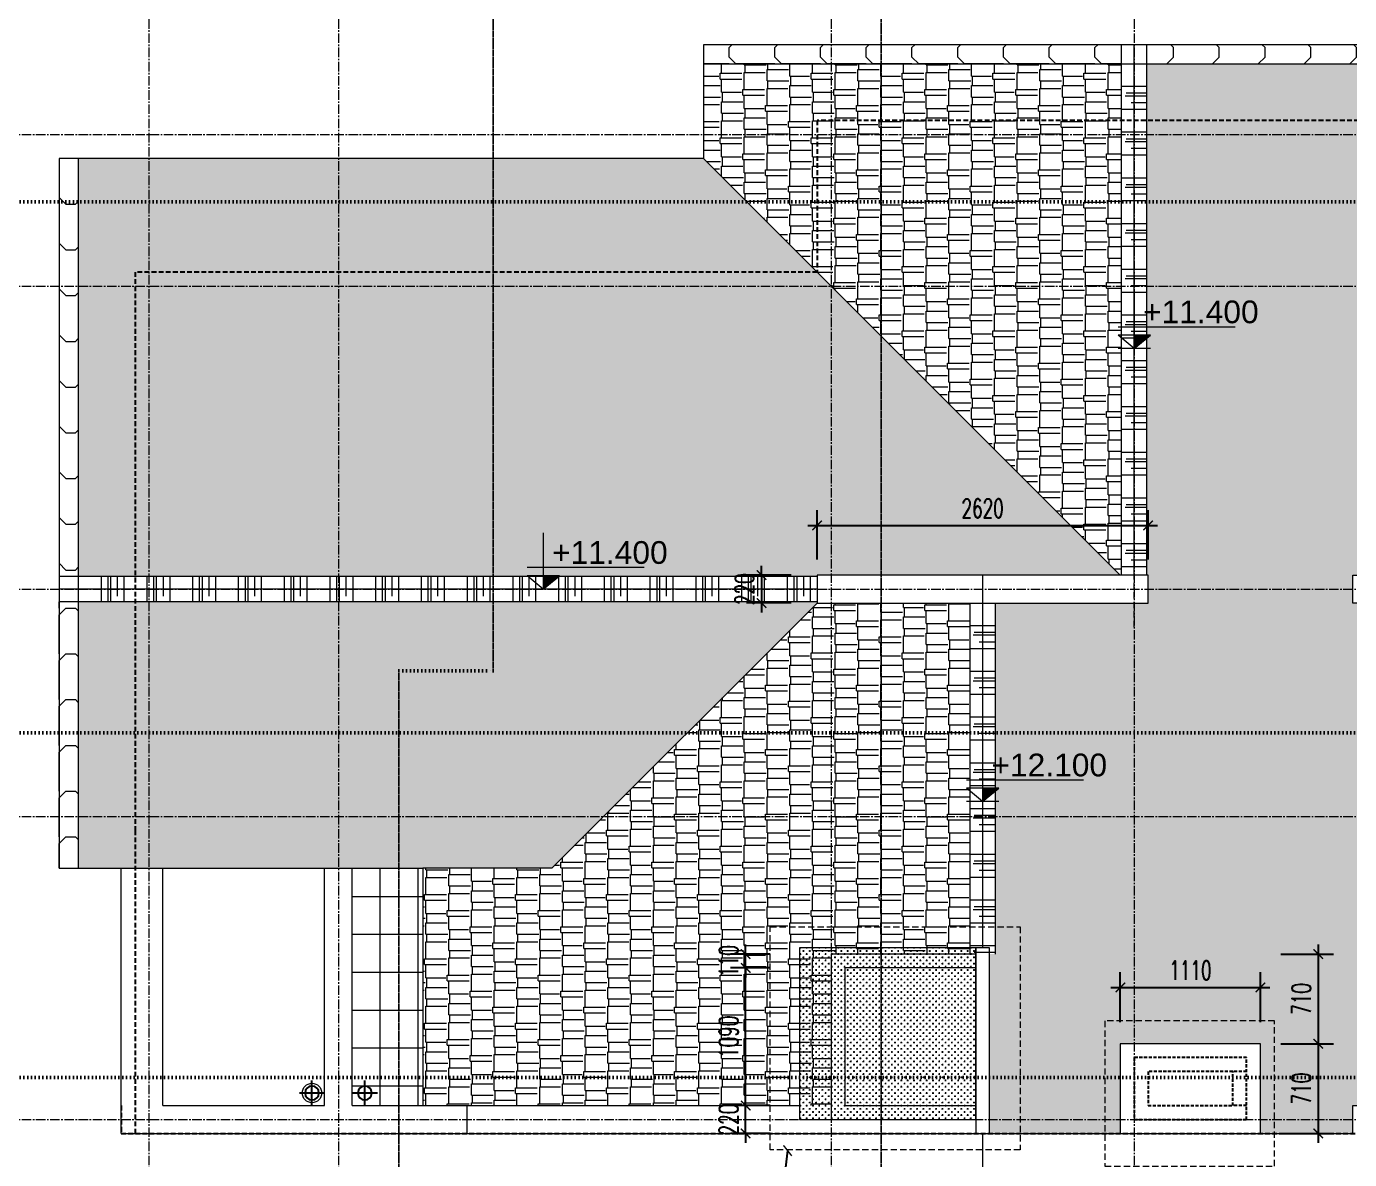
# Model space of a CAD drawing. Header units: millimetres. Extents: x -229618 to 2906, y -178063 to 96806.
# Drawn here: x -209623 to -199148, y -125640 to -116668 of the extents above; entities that cross this region are included whole.
import ezdxf
from ezdxf.enums import TextEntityAlignment as Align

# ---------------------------------------------------------------- set-up
doc = ezdxf.new("R2010")
doc.units = ezdxf.units.MM
doc.header["$LTSCALE"] = 200
doc.header["$MEASUREMENT"] = 0
doc.header["$PDMODE"] = 3
doc.header["$PDSIZE"] = 50
for name, pattern in [('ACAD_ISO07W100', [3, 0, -3]), ('CENTER2', [1.125, 0.75, -0.125, 0.125, -0.125]), ('DASHED2', [0.375, 0.25, -0.125]), ('HIDDEN2', [0.1875, 0.125, -0.0625])]:
    doc.linetypes.add(name, pattern=pattern)
doc.layers.get('0').update_dxf_attribs({"color": 95, "linetype": 'CONTINUOUS'})
doc.layers.get('DEFPOINTS').update_dxf_attribs({"linetype": 'CONTINUOUS'})
for name, color, linetype in [('DIM', 251, 'CONTINUOUS'), ('TEXT', 33, 'CONTINUOUS'), ('VAT-LIEU', 251, 'CONTINUOUS')]:
    doc.layers.add(name, color=color, linetype=linetype)
for name, color, linetype, lineweight in [('hatch', 250, 'CONTINUOUS', 5), ('KH cat', 2, 'HIDDEN2', 50), ('khuat', 8, 'DASHED2', 15), ('nho', 252, 'CONTINUOUS', 15), ('thay', 7, 'CONTINUOUS', 18), ('tim', 18, 'CENTER2', 9)]:
    doc.layers.add(name, color=color, linetype=linetype, lineweight=lineweight)
doc.styles.add('Arial N  iso', font='vnarialn_0.ttf')
doc.styles.add('Scale', font='vnsimli.shx', dxfattribs={"width": 0.65, "bigfont": 'bigfont.shx'})
doc.dimstyles.new('Scale', dxfattribs={"dimscale": 75, "dimtxt": 2, "dimasz": 1, "dimexe": 1.6, "dimexo": 0, "dimgap": 0.8, "dimtad": 1, "dimdec": 0, "dimzin": 0, "dimdsep": 46, "dimtxsty": 'Scale', "dimblk": 'ARCHTICK', "dimcen": 0.1, "dimdle": 1, "dimclrd": 256, "dimclre": 256, "dimclrt": 3, "dimadec": 0, "dimazin": 0, "dimtfac": 1, "dimtdec": 0, "dimtix": 1, "dimtmove": 2, "dimatfit": 3, "dimldrblk": 'ARCHTICK', "dimfxl": 0, "dimtolj": 1, "dimtzin": 0, "dimarcsym": 0})
pattern_1 = [(90, (0, -241539.07), (180, 382.5), [90, -75, 105, -45, 135, -60]), (90, (7.5, -241449.07), (180, 382.5), [75, -285, 60, -90]), (90, (-11.25, -241269.07), (180, 382.5), [45, -465]), (0, (0, -241539.07), (180, -127.5), [172.5, -547.5]), (0, (0, -241449.07), (180, -127.5), [168.75, -551.25]), (0, (0, -241374.07), (180, -127.5), [157.5, -562.5]), (0, (-11.25, -241269.07), (180, -127.5), [172.5, -547.5]), (0, (-11.25, -241224.07), (180, -127.5), [172.5, -547.5]), (0, (0, -241089.07), (180, -127.5), [165, -555])]

# ---------------------------------------------------------------- blocks, each defined once
blk = doc.blocks.new('_ArchTick')
at = {"color": 0, "linetype": 'ByBlock', "const_width": 0.15}
blk.add_lwpolyline([(-0.5, -0.5), (0.5, 0.5)], dxfattribs=at)
blk = doc.blocks.new('*D2036')
at = {"layer": 'DEFPOINTS', "color": 0, "linetype": 'Continuous'}
for p in [(-200743, -120619), (-203363, -120889), (-200743, -120889)]:
    blk.add_point(p, dxfattribs=at)
at = {"layer": 'DIM', "linetype": 'Continuous', "lineweight": -2}
for p, q in [((-203363, -120889), (-203363, -120499)), ((-200743, -120889), (-200743, -120499)), ((-203438, -120619), (-200668, -120619))]:
    blk.add_line(p, q, dxfattribs=at)
at = {"layer": 'DIM', "linetype": 'Continuous', "lineweight": -2, "xscale": 75, "yscale": 75, "zscale": 75, "rotation": 180}
blk.add_blockref('_ArchTick', (-203363, -120619), dxfattribs=at)
at = {"layer": 'DIM', "linetype": 'Continuous', "lineweight": -2, "xscale": 75, "yscale": 75, "zscale": 75}
blk.add_blockref('_ArchTick', (-200743, -120619), dxfattribs=at)
at = {"layer": 'DIM', "color": 3, "linetype": 'Continuous', "insert": (-202053, -120484), "char_height": 150, "attachment_point": 5, "style": 'Scale'}
blk.add_mtext('\\A1;2620', dxfattribs=at)
blk = doc.blocks.new('*D2037')
at = {"layer": 'DEFPOINTS', "color": 0, "linetype": 'Continuous'}
for p in [(-203568, -121013), (-203803, -121233), (-203568, -121233)]:
    blk.add_point(p, dxfattribs=at)
at = {"layer": 'DIM', "linetype": 'Continuous', "lineweight": -2}
for p, q in [((-203803, -121013), (-203803, -120938)), ((-203568, -121013), (-203923, -121013)), ((-203803, -121013), (-203803, -121233)), ((-203568, -121233), (-203923, -121233)), ((-203803, -121233), (-203803, -121308))]:
    blk.add_line(p, q, dxfattribs=at)
at = {"layer": 'DIM', "linetype": 'Continuous', "lineweight": -2, "xscale": 75, "yscale": 75, "zscale": 75}
for p, rotation in [((-203803, -121013), 270), ((-203803, -121233), 90)]:
    blk.add_blockref('_ArchTick', p, dxfattribs=dict(at, rotation=rotation))
at = {"layer": 'DIM', "color": 3, "linetype": 'Continuous', "insert": (-203938, -121123), "char_height": 150, "attachment_point": 5, "rotation": 90, "style": 'Scale'}
blk.add_mtext('\\A1;220', dxfattribs=at)
blk = doc.blocks.new('*D2042')
at = {"layer": 'DEFPOINTS', "color": 0, "linetype": 'Continuous'}
for p in [(-203929, -125213), (-203735, -125213), (-203735, -125433)]:
    blk.add_point(p, dxfattribs=at)
at = {"layer": 'DIM', "linetype": 'Continuous', "lineweight": -2}
for p, q in [((-203929, -125213), (-203929, -125138)), ((-203735, -125213), (-204049, -125213)), ((-203929, -125433), (-203929, -125213)), ((-203735, -125433), (-204049, -125433)), ((-203929, -125433), (-203929, -125508))]:
    blk.add_line(p, q, dxfattribs=at)
at = {"layer": 'DIM', "linetype": 'Continuous', "lineweight": -2, "xscale": 75, "yscale": 75, "zscale": 75}
for p, rotation in [((-203929, -125213), 270), ((-203929, -125433), 90)]:
    blk.add_blockref('_ArchTick', p, dxfattribs=dict(at, rotation=rotation))
at = {"layer": 'DIM', "color": 3, "linetype": 'Continuous', "insert": (-204064, -125323), "char_height": 150, "attachment_point": 5, "rotation": 90, "style": 'Scale'}
blk.add_mtext('\\A1;220', dxfattribs=at)
blk = doc.blocks.new('*D2043')
at = {"layer": 'DEFPOINTS', "color": 0, "linetype": 'Continuous'}
for p in [(-203929, -124123), (-203735, -124123), (-203735, -125213)]:
    blk.add_point(p, dxfattribs=at)
at = {"layer": 'DIM', "linetype": 'Continuous', "lineweight": -2}
for p, q in [((-203929, -125288), (-203929, -124048)), ((-203735, -124123), (-204049, -124123)), ((-203735, -125213), (-204049, -125213))]:
    blk.add_line(p, q, dxfattribs=at)
at = {"layer": 'DIM', "linetype": 'Continuous', "lineweight": -2, "xscale": 75, "yscale": 75, "zscale": 75}
for p, rotation in [((-203929, -124123), 90), ((-203929, -125213), 270)]:
    blk.add_blockref('_ArchTick', p, dxfattribs=dict(at, rotation=rotation))
at = {"layer": 'DIM', "color": 3, "linetype": 'Continuous', "insert": (-204064, -124668), "char_height": 150, "attachment_point": 5, "rotation": 90, "style": 'Scale'}
blk.add_mtext('\\A1;1090', dxfattribs=at)
blk = doc.blocks.new('tn')
at = {"layer": 'DIM', "linetype": 'Continuous'}
for p, q in [((100, 0), (-100, 0)), ((0, 100), (0, -100))]:
    blk.add_line(p, q, dxfattribs=at)
at = {"layer": 'TEXT', "linetype": 'Continuous'}
blk.add_circle((0, 0), 55, dxfattribs=at)
blk = doc.blocks.new('*D2059')
at = {"layer": 'DEFPOINTS', "color": 0, "linetype": 'Continuous'}
for p in [(-199853, -124277), (-200963, -124551), (-199853, -124551)]:
    blk.add_point(p, dxfattribs=at)
at = {"layer": 'DIM', "linetype": 'Continuous', "lineweight": -2}
for p, q in [((-200963, -124551), (-200963, -124157)), ((-199853, -124551), (-199853, -124157)), ((-201038, -124277), (-199778, -124277))]:
    blk.add_line(p, q, dxfattribs=at)
at = {"layer": 'DIM', "linetype": 'Continuous', "lineweight": -2, "xscale": 75, "yscale": 75, "zscale": 75, "rotation": 180}
blk.add_blockref('_ArchTick', (-200963, -124277), dxfattribs=at)
at = {"layer": 'DIM', "linetype": 'Continuous', "lineweight": -2, "xscale": 75, "yscale": 75, "zscale": 75}
blk.add_blockref('_ArchTick', (-199853, -124277), dxfattribs=at)
at = {"layer": 'DIM', "color": 3, "linetype": 'Continuous', "insert": (-200408, -124142), "char_height": 150, "attachment_point": 5, "style": 'Scale'}
blk.add_mtext('\\A1;1110', dxfattribs=at)
blk = doc.blocks.new('*D2060')
at = {"layer": 'DEFPOINTS', "color": 0, "linetype": 'Continuous'}
for p in [(-199692, -124723), (-199395, -124723), (-199692, -125433)]:
    blk.add_point(p, dxfattribs=at)
at = {"layer": 'DIM', "linetype": 'Continuous', "lineweight": -2}
for p, q in [((-199692, -124723), (-199275, -124723)), ((-199395, -125508), (-199395, -124648)), ((-199692, -125433), (-199275, -125433))]:
    blk.add_line(p, q, dxfattribs=at)
at = {"layer": 'DIM', "linetype": 'Continuous', "lineweight": -2, "xscale": 75, "yscale": 75, "zscale": 75}
for p, rotation in [((-199395, -124723), 90), ((-199395, -125433), 270)]:
    blk.add_blockref('_ArchTick', p, dxfattribs=dict(at, rotation=rotation))
at = {"layer": 'DIM', "color": 3, "linetype": 'Continuous', "insert": (-199530, -125078), "char_height": 150, "attachment_point": 5, "rotation": 90, "style": 'Scale'}
blk.add_mtext('\\A1;710', dxfattribs=at)
blk = doc.blocks.new('*D2061')
at = {"layer": 'DEFPOINTS', "color": 0, "linetype": 'Continuous'}
for p in [(-199692, -124013), (-199395, -124013), (-199692, -124723)]:
    blk.add_point(p, dxfattribs=at)
at = {"layer": 'DIM', "linetype": 'Continuous', "lineweight": -2}
for p, q in [((-199692, -124013), (-199275, -124013)), ((-199395, -124798), (-199395, -123938)), ((-199692, -124723), (-199275, -124723))]:
    blk.add_line(p, q, dxfattribs=at)
at = {"layer": 'DIM', "linetype": 'Continuous', "lineweight": -2, "xscale": 75, "yscale": 75, "zscale": 75}
for p, rotation in [((-199395, -124013), 90), ((-199395, -124723), 270)]:
    blk.add_blockref('_ArchTick', p, dxfattribs=dict(at, rotation=rotation))
at = {"layer": 'DIM', "color": 3, "linetype": 'Continuous', "insert": (-199530, -124368), "char_height": 150, "attachment_point": 5, "rotation": 90, "style": 'Scale'}
blk.add_mtext('\\A1;710', dxfattribs=at)
blk = doc.blocks.new('*D2062')
at = {"layer": 'DEFPOINTS', "color": 0, "linetype": 'Continuous'}
for p in [(-203929, -124013), (-203735, -124013), (-203735, -124123)]:
    blk.add_point(p, dxfattribs=at)
at = {"layer": 'DIM', "linetype": 'Continuous', "lineweight": -2}
for p, q in [((-203735, -124013), (-204049, -124013)), ((-203929, -124013), (-203929, -123938)), ((-203929, -124123), (-203929, -124013)), ((-203735, -124123), (-204049, -124123)), ((-203929, -124123), (-203929, -124198))]:
    blk.add_line(p, q, dxfattribs=at)
at = {"layer": 'DIM', "linetype": 'Continuous', "lineweight": -2, "xscale": 75, "yscale": 75, "zscale": 75}
for p, rotation in [((-203929, -124013), 270), ((-203929, -124123), 90)]:
    blk.add_blockref('_ArchTick', p, dxfattribs=dict(at, rotation=rotation))
at = {"layer": 'DIM', "color": 3, "linetype": 'Continuous', "insert": (-204064, -124068), "char_height": 150, "attachment_point": 5, "rotation": 90, "style": 'Scale'}
blk.add_mtext('\\A1;110', dxfattribs=at)
blk = doc.blocks.new('cao do')
at = {"layer": 'thay'}
for p, q in [((0, 445), (0, 0)), ((798, 170), (-128, 170)), ((0, 0), (-128, 106)), ((128, 106), (-128, 106)), ((0, 0), (128, 106))]:
    blk.add_line(p, q, dxfattribs=at)
at = {"layer": 'thay', "ltscale": 600}
blk.add_line((128, 0), (-128, 0), dxfattribs=at)
at = {"layer": 'thay', "color": 150, "ltscale": 600}
blk.add_solid([(0, 0), (0, 106), (128, 106)], dxfattribs=at)
at = {"layer": 'TEXT', "style": 'Arial N  iso'}
blk.add_attdef('%%P0.000', text='', height=200, dxfattribs=at).set_placement((70, 290), align=Align.MIDDLE_LEFT)

msp = doc.modelspace()

# ---------------------------------------------------------------- hatches: boundary and pattern name
at = {"layer": 'hatch', "linetype": 'Continuous'}
h = msp.add_hatch(dxfattribs=at)
h.set_pattern_fill('AR-RSHKE', color=256, scale=15, angle=270, style=0)
h.set_pattern_definition(pattern_1)
h.paths.add_polyline_path([(-200953, -116963.2), (-200953, -121013.2), (-200963, -121013.2), (-204263, -117713.2), (-204263, -116963.2)])
h = msp.add_hatch(dxfattribs=at)
h.set_pattern_fill('AR-RSHKE', color=256, scale=10, angle=90, style=0)
h.set_pattern_definition([(270, (0, -241539.07), (-120, -255), [60, -50, 70, -30, 90, -40]), (270, (-5, -241599.07), (-120, -255), [50, -190, 40, -60]), (270, (7.5, -241719.07), (-120, -255), [30, -310]), (180, (0, -241539.07), (-120, 85), [115, -365]), (180, (0, -241599.07), (-120, 85), [112.5, -367.5]), (180, (0, -241649.07), (-120, 85), [105, -375]), (180, (7.5, -241719.07), (-120, 85), [115, -365]), (180, (7.5, -241749.07), (-120, 85), [115, -365]), (180, (0, -241839.07), (-120, 85), [110, -370])])
h.paths.add_polyline_path([(-200853, -124723.2), (-200963, -124723.2), (-200963, -124991), (-201085.8, -124991), (-201085.8, -124542.8), (-200853, -124542.8)], flags=17)
h.paths.add_polyline_path([(-200963, -125323.2), (-201085.8, -125323.2), (-201085.8, -124991), (-200963, -124991)], flags=17)
h.paths.add_polyline_path([(-201085.8, -125433.2), (-201998, -125433.2), (-201998, -125323.2), (-201085.8, -125323.2)])
h.paths.add_polyline_path([(-200963, -125433.2), (-201085.8, -125433.2), (-201085.8, -125323.2), (-200963, -125323.2)], flags=17)
h.paths.add_polyline_path([(-201085.8, -125323.2), (-201998, -125323.2), (-201998, -124991), (-201085.8, -124991)])
h.paths.add_polyline_path([(-201085.8, -124991), (-201998, -124991), (-201998, -124012.9), (-200853, -124012.9), (-200853, -124542.8), (-201085.8, -124542.8)])
h.paths.add_polyline_path([(-198643, -125213.2), (-199121, -125213.2), (-199121, -121233.2), (-198643, -121233.2)])
h.paths.add_polyline_path([(-196543, -121013.2), (-199121, -121013.2), (-199121, -117413.2), (-196543, -117413.2)], flags=17)
h.paths.add_polyline_path([(-198343, -125213.2), (-198643, -125213.2), (-198643, -121233.2), (-198343, -121233.2)])
h.paths.add_polyline_path([(-200753, -121013.2), (-200753, -117413.2), (-199121, -117413.2), (-199121, -125433.2), (-199853, -125433.2), (-199853, -124723.2), (-200853, -124723.2), (-200853, -124013.2), (-201953, -124013.2), (-201953, -121233.2), (-200743, -121233.2), (-200743, -121013.2)])
h.paths.add_polyline_path([(-200753, -117413.2), (-200753, -116963.2), (-199121, -116963.2), (-199121, -117413.2)])
h.paths.add_polyline_path([(-199121, -116963.2), (-196243, -116963.2), (-196243, -121013.2), (-196543, -121013.2), (-196543, -117413.2), (-199121, -117413.2)])
at = {"layer": 'hatch'}
h = msp.add_hatch(dxfattribs=at)
h.set_pattern_fill('CORRUG', color=256, scale=75, angle=90, style=0)
h.set_pattern_definition([(180, (-200721.7, -116963.22), (-2e-14, 181.05), [309.075, -53.025]), (270, (-201083.8, -117016.24), (-362.1, -2e-14), [75, -287.1]), (270, (-200977.75, -117197.3), (-362.1, -2e-14), [75, -287.1]), (270, (-200984.2, -117197.3), (-362.1, -2e-14), [75, -287.1]), (225, (-201030.8, -116963.2), (-362.11, 362.11), [75, -437.1]), (315, (-201030.8, -117144.27), (-362.11, -362.11), [75, -437.1]), (315, (-201037.23, -117144.27), (-362.11, -362.11), [75, -437.1]), (225, (-201030.8, -117325.3), (-362.11, 362.11), [75, -437.1]), (315, (-201030.8, -117506.37), (-362.11, -362.11), [75, -437.1]), (315, (-201037.23, -117506.37), (-362.11, -362.11), [75, -437.1]), (315, (-201083.8, -117091.24), (-362.11, -362.11), [75, -437.1]), (225, (-200977.75, -117272.3), (-362.11, 362.11), [75, -437.1]), (225, (-200984.2, -117272.3), (-362.11, 362.11), [75, -437.1]), (315, (-201083.8, -117453.34), (-362.11, -362.11), [75, -437.1]), (225, (-200977.75, -117634.4), (-362.11, 362.11), [75, -437.1]), (225, (-200984.2, -117634.4), (-362.11, 362.11), [75, -437.1]), (180, (-200977.75, -117197.3), (-4e-14, 362.1), [300, -62.1]), (180, (-200977.75, -117219.27), (-4e-14, 362.1), [309.075, -53.025]), (180, (-200977.75, -117272.3), (-4e-14, 362.1), [262.5, -99.6])])
h.paths.add_polyline_path([(-200753, -121013.2), (-200853, -121013.2), (-200853, -116963.2), (-200753, -116963.2)])
h.paths.add_polyline_path([(-200853, -121013.2), (-200953, -121013.2), (-200953, -116963.2), (-200853, -116963.2)])
at = {"layer": 'hatch', "linetype": 'Continuous'}
h = msp.add_hatch(dxfattribs=at)
h.set_pattern_fill('AR-RSHKE', color=256, scale=15, style=0)
h.set_pattern_definition([(0, (0, -241539.07), (382.5, -180), [90, -75, 105, -45, 135, -60]), (0, (90, -241546.57), (382.5, -180), [75, -285, 60, -90]), (0, (270, -241527.82), (382.5, -180), [45, -465]), (270, (0, -241539.07), (-127.5, -180), [172.5, -547.5]), (270, (90, -241539.07), (-127.5, -180), [168.75, -551.25]), (270, (165, -241539.07), (-127.5, -180), [157.5, -562.5]), (270, (270, -241527.82), (-127.5, -180), [172.5, -547.5]), (270, (315, -241527.82), (-127.5, -180), [172.5, -547.5]), (270, (450, -241539.07), (-127.5, -180), [165, -555])])
h.paths.add_polyline_path([(-209213, -121023.2), (-209213, -117713.2), (-204263, -117713.2), (-200963, -121013.2), (-203363, -121013.2), (-203363, -121023.2)])
at = {"layer": 'hatch'}
h = msp.add_hatch(dxfattribs=at)
h.set_pattern_fill('CORRUG', color=256, scale=75, style=0)
h.set_pattern_definition([(270, (-209213.05, -121023.22), (-181.05, -1e-14), [309.075, -53.025]), (0, (-209160.02, -121385.32), (0, -362.1), [75, -287.1]), (0, (-208978.97, -121279.27), (0, -362.1), [75, -287.1]), (0, (-208978.97, -121285.72), (0, -362.1), [75, -287.1]), (315, (-209213.05, -121332.3), (-362.11, -362.11), [75, -437.1]), (45, (-209032, -121332.3), (362.11, -362.11), [75, -437.1]), (45, (-209032, -121338.74), (362.11, -362.11), [75, -437.1]), (315, (-208850.95, -121332.3), (-362.11, -362.11), [75, -437.1]), (45, (-208669.9, -121332.3), (362.11, -362.11), [75, -437.1]), (45, (-208669.9, -121338.74), (362.11, -362.11), [75, -437.1]), (45, (-209085, -121385.3), (362.11, -362.11), [75, -437.1]), (315, (-208903.97, -121279.27), (-362.11, -362.11), [75, -437.1]), (315, (-208903.97, -121285.7), (-362.11, -362.11), [75, -437.1]), (45, (-208722.9, -121385.3), (362.11, -362.11), [75, -437.1]), (315, (-208541.87, -121279.27), (-362.11, -362.11), [75, -437.1]), (315, (-208541.87, -121285.7), (-362.11, -362.11), [75, -437.1]), (270, (-208978.97, -121279.27), (-362.1, -2e-14), [300, -62.1]), (270, (-208957, -121279.27), (-362.1, -2e-14), [309.075, -53.025]), (270, (-208903.97, -121279.27), (-362.1, -2e-14), [262.5, -99.6])])
h.paths.add_polyline_path([(-203363, -121223.2), (-209213, -121223.2), (-209213, -121123.2), (-203363, -121123.2)])
h.paths.add_polyline_path([(-203363, -121123.2), (-209213, -121123.2), (-209213, -121023.2), (-203363, -121023.2)])
at = {"layer": 'hatch', "linetype": 'Continuous'}
h = msp.add_hatch(dxfattribs=at)
h.set_pattern_fill('AR-RSHKE', color=256, scale=10, angle=180, style=0)
h.set_pattern_definition([(180, (0, -241539.07), (-255, 120), [60, -50, 70, -30, 90, -40]), (180, (-60, -241534.07), (-255, 120), [50, -190, 40, -60]), (180, (-180, -241546.57), (-255, 120), [30, -310]), (90, (0, -241539.07), (85, 120), [115, -365]), (90, (-60, -241539.07), (85, 120), [112.5, -367.5]), (90, (-110, -241539.07), (85, 120), [105, -375]), (90, (-180, -241546.57), (85, 120), [115, -365]), (90, (-210, -241546.57), (85, 120), [115, -365]), (90, (-300, -241539.07), (85, 120), [110, -370])])
h.paths.add_polyline_path([(-209213, -123333.2), (-209213, -121223.2), (-203363, -121223.2), (-203363, -121233.2), (-205463, -123333.2)])
h = msp.add_hatch(dxfattribs=at)
h.set_pattern_fill('AR-RSHKE', color=256, scale=15, angle=270, style=0)
h.set_pattern_definition(pattern_1)
h.paths.add_polyline_path([(-203253, -125213.2), (-206484.1, -125213.2), (-206484.1, -123333.2), (-205463, -123333.2), (-203363, -121233.2), (-202153, -121233.2), (-202153, -124013.2), (-203253, -124013.2)])
at = {"layer": 'hatch'}
h = msp.add_hatch(dxfattribs=at)
h.set_pattern_fill('CORRUG', color=256, scale=75, angle=90, style=0)
h.set_pattern_definition([(180, (-201925.3, -121233.22), (-2e-14, 181.05), [309.075, -53.025]), (270, (-202287.4, -121286.24), (-362.1, -2e-14), [75, -287.1]), (270, (-202181.36, -121467.3), (-362.1, -2e-14), [75, -287.1]), (270, (-202187.8, -121467.3), (-362.1, -2e-14), [75, -287.1]), (225, (-202234.4, -121233.2), (-362.11, 362.11), [75, -437.1]), (315, (-202234.4, -121414.27), (-362.11, -362.11), [75, -437.1]), (315, (-202240.83, -121414.27), (-362.11, -362.11), [75, -437.1]), (225, (-202234.4, -121595.3), (-362.11, 362.11), [75, -437.1]), (315, (-202234.4, -121776.37), (-362.11, -362.11), [75, -437.1]), (315, (-202240.83, -121776.37), (-362.11, -362.11), [75, -437.1]), (315, (-202287.4, -121361.24), (-362.11, -362.11), [75, -437.1]), (225, (-202181.36, -121542.3), (-362.11, 362.11), [75, -437.1]), (225, (-202187.8, -121542.3), (-362.11, 362.11), [75, -437.1]), (315, (-202287.4, -121723.34), (-362.11, -362.11), [75, -437.1]), (225, (-202181.36, -121904.4), (-362.11, 362.11), [75, -437.1]), (225, (-202187.8, -121904.4), (-362.11, 362.11), [75, -437.1]), (180, (-202181.36, -121467.3), (-4e-14, 362.1), [300, -62.1]), (180, (-202181.36, -121489.27), (-4e-14, 362.1), [309.075, -53.025]), (180, (-202181.36, -121542.3), (-4e-14, 362.1), [262.5, -99.6])])
h.paths.add_polyline_path([(-201953, -124013.2), (-202053, -124013.2), (-202053, -121233.2), (-201953, -121233.2)])
h.paths.add_polyline_path([(-202053, -124013.2), (-202153, -124013.2), (-202153, -121233.2), (-202053, -121233.2)])
at = {"layer": 'hatch', "linetype": 'Continuous'}
h = msp.add_hatch(dxfattribs=at)
h.set_pattern_fill('ANSI37', color=256, scale=2400, angle=45, style=0)
h.set_pattern_definition([(270, (28077.07, -241756.78), (-300, -6e-14), []), (180, (28077.07, -241756.78), (-6e-14, 300), [])])
h.paths.add_polyline_path([(-207043, -125213.2), (-207043, -123333.2), (-206484.1, -123333.2), (-206484.1, -125213.2)])
h = msp.add_hatch(dxfattribs=at)
h.set_pattern_fill('CROSS', color=256, scale=100, style=0)
h.set_pattern_definition([(0, (-203503.036, -123963.22), (25, -25), [12.5, -37.5]), (270, (-203496.786, -123956.97), (-25, -25), [12.5, -37.5])])
h.paths.add_polyline_path([(-202108, -123963.2), (-203503, -123963.2), (-203503, -125323.2), (-202108, -125323.2)])
at = {"layer": 'nho'}
h = msp.add_hatch(dxfattribs=at)
h.set_pattern_fill('CORRUG', color=256, scale=75, angle=270, style=0)
h.set_pattern_definition([(180, (-201888.35, -116963.22), (-4e-14, -181.05), [309.075, -53.025]), (90, (-202250.45, -116910.2), (-362.1, 7e-14), [75, -287.1]), (90, (-202144.4, -116729.14), (-362.1, 7e-14), [75, -287.1]), (90, (-202150.85, -116729.14), (-362.1, 7e-14), [75, -287.1]), (135, (-202197.43, -116963.2), (-362.11, -362.11), [75, -437.1]), (45, (-202197.43, -116782.17), (-362.11, 362.11), [75, -437.1]), (45, (-202203.9, -116782.17), (-362.11, 362.11), [75, -437.1]), (135, (-202197.43, -116601.1), (-362.11, -362.11), [75, -437.1]), (45, (-202197.43, -116420.07), (-362.11, 362.11), [75, -437.1]), (45, (-202203.9, -116420.07), (-362.11, 362.11), [75, -437.1]), (45, (-202250.45, -116835.2), (-362.11, 362.11), [75, -437.1]), (135, (-202144.4, -116654.14), (-362.11, -362.11), [75, -437.1]), (135, (-202150.85, -116654.14), (-362.11, -362.11), [75, -437.1]), (45, (-202250.45, -116473.1), (-362.11, 362.11), [75, -437.1]), (135, (-202144.4, -116292.04), (-362.11, -362.11), [75, -437.1]), (135, (-202150.85, -116292.04), (-362.11, -362.11), [75, -437.1]), (180, (-202144.4, -116729.14), (-9e-14, -362.1), [300, -62.1]), (180, (-202144.4, -116707.17), (-9e-14, -362.1), [309.075, -53.025]), (180, (-202144.4, -116654.14), (-9e-14, -362.1), [262.5, -99.6])])
h.paths.add_polyline_path([(-204263, -116963.2), (-204263, -116813.2), (-200953, -116813.2), (-200953, -116963.2)])
h = msp.add_hatch(dxfattribs=at)
h.set_pattern_fill('CORRUG', color=256, scale=75, angle=270, style=0)
h.set_pattern_definition([(0, (-199817.74, -116963.22), (4e-14, -181.05), [309.075, -53.025]), (90, (-199455.64, -116910.2), (362.1, 7e-14), [75, -287.1]), (90, (-199561.7, -116729.14), (362.1, 7e-14), [75, -287.1]), (90, (-199555.24, -116729.14), (362.1, 7e-14), [75, -287.1]), (45, (-199508.67, -116963.2), (362.11, -362.11), [75, -437.1]), (135, (-199508.67, -116782.17), (362.11, 362.11), [75, -437.1]), (135, (-199502.2, -116782.17), (362.11, 362.11), [75, -437.1]), (45, (-199508.67, -116601.1), (362.11, -362.11), [75, -437.1]), (135, (-199508.67, -116420.07), (362.11, 362.11), [75, -437.1]), (135, (-199502.2, -116420.07), (362.11, 362.11), [75, -437.1]), (135, (-199455.64, -116835.2), (362.11, 362.11), [75, -437.1]), (45, (-199561.7, -116654.14), (362.11, -362.11), [75, -437.1]), (45, (-199555.24, -116654.14), (362.11, -362.11), [75, -437.1]), (135, (-199455.64, -116473.1), (362.11, 362.11), [75, -437.1]), (45, (-199561.7, -116292.04), (362.11, -362.11), [75, -437.1]), (45, (-199555.24, -116292.04), (362.11, -362.11), [75, -437.1]), (0, (-199561.7, -116729.14), (9e-14, -362.1), [300, -62.1]), (0, (-199561.7, -116707.17), (9e-14, -362.1), [309.075, -53.025]), (0, (-199561.7, -116654.14), (9e-14, -362.1), [262.5, -99.6])])
h.paths.add_polyline_path([(-196243, -116963.2), (-200753, -116963.2), (-200753, -116813.2), (-196243, -116813.2)])
h = msp.add_hatch(dxfattribs=at)
h.set_pattern_fill('CORRUG', color=256, scale=75, style=0)
h.set_pattern_definition([(270, (-209363.05, -117713.22), (-181.05, -1e-14), [309.075, -53.025]), (0, (-209310.02, -118075.32), (0, -362.1), [75, -287.1]), (0, (-209128.97, -117969.27), (0, -362.1), [75, -287.1]), (0, (-209128.97, -117975.72), (0, -362.1), [75, -287.1]), (315, (-209363.05, -118022.3), (-362.11, -362.11), [75, -437.1]), (45, (-209182, -118022.3), (362.11, -362.11), [75, -437.1]), (45, (-209182, -118028.74), (362.11, -362.11), [75, -437.1]), (315, (-209000.95, -118022.3), (-362.11, -362.11), [75, -437.1]), (45, (-208819.9, -118022.3), (362.11, -362.11), [75, -437.1]), (45, (-208819.9, -118028.74), (362.11, -362.11), [75, -437.1]), (45, (-209235, -118075.3), (362.11, -362.11), [75, -437.1]), (315, (-209053.97, -117969.27), (-362.11, -362.11), [75, -437.1]), (315, (-209053.97, -117975.7), (-362.11, -362.11), [75, -437.1]), (45, (-208872.9, -118075.3), (362.11, -362.11), [75, -437.1]), (315, (-208691.87, -117969.27), (-362.11, -362.11), [75, -437.1]), (315, (-208691.87, -117975.7), (-362.11, -362.11), [75, -437.1]), (270, (-209128.97, -117969.27), (-362.1, -2e-14), [300, -62.1]), (270, (-209107, -117969.27), (-362.1, -2e-14), [309.075, -53.025]), (270, (-209053.97, -117969.27), (-362.1, -2e-14), [262.5, -99.6])])
h.paths.add_polyline_path([(-209213, -121023.2), (-209363, -121023.2), (-209363, -117713.2), (-209213, -117713.2)])
h = msp.add_hatch(dxfattribs=at)
h.set_pattern_fill('CORRUG', color=256, scale=75, style=0)
h.set_pattern_definition([(90, (-209363.05, -124533.22), (-181.05, 1e-14), [309.075, -53.025]), (0, (-209310.02, -124171.12), (0, 362.1), [75, -287.1]), (0, (-209128.97, -124277.17), (0, 362.1), [75, -287.1]), (0, (-209128.97, -124270.72), (0, 362.1), [75, -287.1]), (45, (-209363.05, -124224.14), (-362.11, 362.11), [75, -437.1]), (315, (-209182, -124224.14), (362.11, 362.11), [75, -437.1]), (315, (-209182, -124217.7), (362.11, 362.11), [75, -437.1]), (45, (-209000.95, -124224.14), (-362.11, 362.11), [75, -437.1]), (315, (-208819.9, -124224.14), (362.11, 362.11), [75, -437.1]), (315, (-208819.9, -124217.7), (362.11, 362.11), [75, -437.1]), (315, (-209235, -124171.1), (362.11, 362.11), [75, -437.1]), (45, (-209053.97, -124277.17), (-362.11, 362.11), [75, -437.1]), (45, (-209053.97, -124270.7), (-362.11, 362.11), [75, -437.1]), (315, (-208872.9, -124171.1), (362.11, 362.11), [75, -437.1]), (45, (-208691.87, -124277.17), (-362.11, 362.11), [75, -437.1]), (45, (-208691.87, -124270.7), (-362.11, 362.11), [75, -437.1]), (90, (-209128.97, -124277.17), (-362.1, 2e-14), [300, -62.1]), (90, (-209107, -124277.17), (-362.1, 2e-14), [309.075, -53.025]), (90, (-209053.97, -124277.17), (-362.1, 2e-14), [262.5, -99.6])])
h.paths.add_polyline_path([(-209213, -123333.2), (-209363, -123333.2), (-209363, -121223.2), (-209213, -121223.2)])

# ---------------------------------------------------------------- linework, layer by layer
at = {"layer": 'KH cat', "linetype": 'ACAD_ISO07W100', "ltscale": 0.05}
for p, q in [((-205926.9, -121769.2), (-205926.9, -114094.5)), ((-202856.5, -127730.8), (-202856.5, -114094.5)), ((-212412, -118057.6), (-193040.3, -118057.6)), ((-206673.9, -127730.8), (-206673.9, -121769.2)), ((-206673.9, -121769.2), (-205926.9, -121769.2)), ((-212412, -122260.8), (-193040.3, -122260.8)), ((-212412, -124991), (-193040.3, -124991))]:
    msp.add_line(p, q, dxfattribs=at)
at = {"layer": 'khuat'}
msp.add_line((-203253, -124013.2), (-203253, -125323.2), dxfattribs=at)
for points in [[(-203735.4, -123797.6), (-201756, -123797.6), (-201756, -125562.7), (-203735.4, -125562.7)], [(-201085.8, -125692.1), (-199742.4, -125692.1), (-199742.4, -124542.8), (-201085.8, -124542.8)]]:
    msp.add_lwpolyline(points, close=True, dxfattribs=at)
at = {"layer": 'khuat', "linetype": 'Continuous'}
for points in [[(-202108, -124013.2), (-203253, -124013.2), (-203253, -125323.2), (-202108, -125323.2)], [(-202108, -124123.2), (-203143, -124123.2), (-203143, -125213.2), (-202108, -125213.2)]]:
    msp.add_lwpolyline(points, dxfattribs=at)
at = {"layer": 'khuat', "linetype": 'DASHED2', "ltscale": 0.5}
msp.add_lwpolyline([(-203143, -124148.2), (-203143, -125213.2), (-202108, -125213.2)], dxfattribs=at)
at = {"layer": 'nho', "linetype": 'Continuous'}
for p, q in [((-200953, -121013.2), (-200953, -116813.2)), ((-200753, -121013.2), (-200753, -116813.2)), ((-204263, -116963.2), (-196243, -116963.2)), ((-209213, -117713.2), (-209213, -123333.2)), ((-203363, -121023.2), (-209363, -121023.2)), ((-203363, -121223.2), (-209363, -121223.2)), ((-202153, -121233.2), (-202153, -124013.2)), ((-201953, -121233.2), (-201953, -124013.2))]:
    msp.add_line(p, q, dxfattribs=at)
at = {"layer": 'nho', "color": 251, "linetype": 'DASHED2'}
msp.add_line((-200853, -121423.2), (-200853, -120823.2), dxfattribs=at)
at = {"layer": 'nho'}
msp.add_line((-202053, -125433.2), (-202053, -126045), dxfattribs=at)
at = {"layer": 'nho', "linetype": 'Continuous'}
msp.add_circle((-207362.3, -125113.2), 76.7, dxfattribs=at)
at = {"layer": 'TEXT', "linetype": 'DASHED2', "ltscale": 0.75}
msp.add_lwpolyline([(-208873, -125213.2), (-208873, -125433.2), (-208873, -125433.2), (-195343, -125433.2), (-195343, -121013.2), (-196543, -121013.2), (-196543, -117413.2), (-203363, -117413.2), (-203363, -118613.2), (-208763, -118613.2), (-208763, -123033.2), (-208763, -125433.2)], dxfattribs=at)
at = {"layer": 'thay', "linetype": 'Continuous'}
for p, q in [((-200853, -121013.2), (-200853, -116813.2)), ((-204263, -117713.2), (-200963, -121013.2)), ((-202053, -121013.2), (-202053, -123963.2)), ((-203363, -121123.2), (-209363, -121123.2)), ((-205463, -123333.2), (-203363, -121233.2)), ((-208873, -125213.2), (-208873, -123333.2)), ((-208543, -125213.2), (-208543, -123333.2)), ((-207263, -125213.2), (-207263, -123333.2)), ((-207043, -125213.2), (-207043, -123333.2)), ((-205463, -123333.2), (-206484.1, -123333.2)), ((-208873, -125433.2), (-208873, -125213.2)), ((-208543, -125213.2), (-207263, -125213.2)), ((-207043, -125213.2), (-206484.1, -125213.2)), ((-208873, -125433.2), (-206137.7, -125433.2))]:
    msp.add_line(p, q, dxfattribs=at)
at = {"layer": 'thay'}
msp.add_line((-206137.7, -125213.2), (-203503, -125213.2), dxfattribs=at)
at = {"layer": 'thay', "linetype": 'Continuous'}
msp.add_lwpolyline([(-206484.1, -125213.2), (-206137.7, -125213.2), (-206137.7, -125433.2), (-199121, -125433.2), (-199121, -125213.2), (-198343, -125213.2), (-198343, -121233.2), (-199121, -121233.2), (-199121, -121013.2), (-196243, -121013.2), (-196243, -116813.2), (-204263, -116813.2), (-204263, -117713.2), (-209363, -117713.2), (-209363, -123333.2), (-206484.1, -123333.2), (-206484.1, -125213.2)], dxfattribs=at)
for points in [[(-202166.2, -117269.5, 0, 53.7, 0), (-202020.7, -117269.5, 0, 0, 0), (-201638.1, -117269.5, 0, 0, 0)], [(-202166.2, -118769.8, 0, 53.7, 0), (-202020.7, -118769.8, 0, 0, 0), (-201638.1, -118769.8, 0, 0, 0)], [(-208274.9, -119418.2, 0, 53.7, 0), (-208274.9, -119563.8, 0, 0, 0), (-208274.9, -119946.3, 0, 0, 0)], [(-206774.6, -119418.2, 0, 53.7, 0), (-206774.6, -119563.8, 0, 0, 0), (-206774.6, -119946.3, 0, 0, 0)], [(-205274.2, -119418.2, 0, 53.7, 0), (-205274.2, -119563.8, 0, 0, 0), (-205274.2, -119946.3, 0, 0, 0)], [(-203773.9, -119418.2, 0, 53.7, 0), (-203773.9, -119563.8, 0, 0, 0), (-203773.9, -119946.3, 0, 0, 0)], [(-199478.7, -121698.6, 0, 53.7, 0), (-199624.3, -121698.6, 0, 0, 0), (-200006.9, -121698.6, 0, 0, 0)], [(-208274.9, -122592.9, 0, 53.7, 0), (-208274.9, -122447.3, 0, 0, 0), (-208274.9, -122064.7, 0, 0, 0)], [(-206774.6, -122592.9, 0, 53.7, 0), (-206774.6, -122447.3, 0, 0, 0), (-206774.6, -122064.7, 0, 0, 0)], [(-205274.2, -122592.9, 0, 53.7, 0), (-205274.2, -122447.3, 0, 0, 0), (-205274.2, -122064.7, 0, 0, 0)], [(-203956.7, -122703.5, 0, 53.7, 0), (-203811.2, -122703.5, 0, 0, 0), (-203428.6, -122703.5, 0, 0, 0)], [(-199478.7, -123198.9, 0, 53.7, 0), (-199624.3, -123198.9, 0, 0, 0), (-200006.9, -123198.9, 0, 0, 0)], [(-206781.3, -124021.6, 0, 53.7, 0), (-206741.7, -123881.6, 0, 0, 0), (-206637.5, -123513.4, 0, 0, 0)], [(-204664.2, -124203.8, 0, 53.7, 0), (-204518.6, -124203.8, 0, 0, 0), (-204136.1, -124203.8, 0, 0, 0)], [(-199478.7, -124652.7, 0, 53.7, 0), (-199624.3, -124652.7, 0, 0, 0), (-200006.9, -124652.7, 0, 0, 0)]]:
    msp.add_lwpolyline(points, format="xyseb", dxfattribs=at)
for points in [[(-203363, -121233.2), (-200743, -121233.2), (-200743, -121013.2), (-203363, -121013.2)], [(-200963, -125433.2), (-199853, -125433.2), (-199853, -124723.2), (-200963, -124723.2)]]:
    msp.add_lwpolyline(points, close=True, dxfattribs=at)
at = {"layer": 'thay'}
for points in [[(-202108, -123963.2), (-203503, -123963.2), (-203503, -125323.2), (-202108, -125323.2)], [(-202108, -125433.2), (-201998, -125433.2), (-201998, -123963.2), (-202108, -123963.2)]]:
    msp.add_lwpolyline(points, close=True, dxfattribs=at)
at = {"layer": 'tim', "ltscale": 0.5}
for p, q in [((-208653, -114698.2), (-208653, -126980.2)), ((-207153, -114698.2), (-207153, -126980.2)), ((-203253, -114698.2), (-203253, -126980.2)), ((-200853, -114698.2), (-200853, -126980.2)), ((-211460, -117523.2), (-193669.7, -117523.2)), ((-211460, -118723.2), (-193669.7, -118723.2)), ((-211460, -121123.2), (-193669.7, -121123.2)), ((-211460, -122923.2), (-193669.7, -122923.2)), ((-211460, -125323.2), (-193669.7, -125323.2))]:
    msp.add_line(p, q, dxfattribs=at)
at = {"layer": 'VAT-LIEU', "linetype": 'DASHED2', "ltscale": 0.5}
for p, q in [((-199963, -124943.2), (-200073, -124943.2)), ((-199963, -125213.2), (-200073, -125213.2))]:
    msp.add_line(p, q, dxfattribs=at)
for points in [[(-200853, -125323.2), (-199963, -125323.2), (-199963, -124833.2), (-200853, -124833.2)], [(-200743, -125213.2), (-200073, -125213.2), (-200073, -124943.2), (-200743, -124943.2)]]:
    msp.add_lwpolyline(points, close=True, dxfattribs=at)

# ---------------------------------------------------------------- block references
at = {"layer": 'DIM', "linetype": 'Continuous', "xscale": -1, "rotation": 180}
msp.add_blockref('tn', (-207362.3, -125113.2), dxfattribs=at)
at = {"layer": 'nho', "linetype": 'Continuous', "xscale": -1, "rotation": 180}
msp.add_blockref('tn', (-206943.4, -125113.2), dxfattribs=at)
at = {"layer": 'thay', "linetype": 'Continuous'}
ref = msp.add_blockref('cao do', (-200853, -119217.8), dxfattribs=at)
ref.add_attrib('%%P0.000', '+11.400', dxfattribs={"layer": 'TEXT', "height": 180, "style": 'Arial N  iso'}).set_placement((-200783.5, -118927.8), align=Align.MIDDLE_LEFT)
ref = msp.add_blockref('cao do', (-205531.4, -121123.2), dxfattribs=at)
ref.add_attrib('%%P0.000', '+11.400', dxfattribs={"layer": 'TEXT', "height": 180, "style": 'Arial N  iso'}).set_placement((-205461.9, -120833.2), align=Align.MIDDLE_LEFT)
ref = msp.add_blockref('cao do', (-202053, -122805.8), dxfattribs=at)
ref.add_attrib('%%P0.000', '+12.100', dxfattribs={"layer": 'TEXT', "height": 180, "style": 'Arial N  iso'}).set_placement((-201983.5, -122515.8), align=Align.MIDDLE_LEFT)

# ---------------------------------------------------------------- dimensions: what is measured, and where the dimension line sits
at = {"layer": 'DIM', "linetype": 'Continuous'}
for base, p1, p2, picture, middle in [((-200743, -120619.2), (-203363, -120889.1), (-200743, -120889.1), '*D2036', (-202053, -120484.2)), ((-199853, -124277.2), (-200963, -124551.1), (-199853, -124551.1), '*D2059', (-200408, -124142.2))]:
    dim = msp.add_linear_dim(base=base, p1=p1, p2=p2, dimstyle='Scale', override={"dimfxl": 70}, dxfattribs=at)
    dim.commit()
    dim.dimension.update_dxf_attribs({"geometry": picture, "text_midpoint": middle})
for base, p1, p2, picture, middle in [((-203803.4, -121233.2), (-203568.2, -121013.2), (-203568.2, -121233.2), '*D2037', (-203938.4, -121123.2)), ((-203929.1, -124013.2), (-203735.4, -124123.2), (-203735.4, -124013.2), '*D2062', (-204064.1, -124068.2)), ((-199394.7, -124013.2), (-199691.7, -124723.2), (-199691.7, -124013.2), '*D2061', (-199529.7, -124368.2)), ((-203929.1, -124123.2), (-203735.4, -125213.2), (-203735.4, -124123.2), '*D2043', (-204064.1, -124668.2)), ((-199394.7, -124723.2), (-199691.7, -125433.2), (-199691.7, -124723.2), '*D2060', (-199529.7, -125078.2)), ((-203929.1, -125213.2), (-203735.4, -125433.2), (-203735.4, -125213.2), '*D2042', (-204064.1, -125323.2))]:
    dim = msp.add_linear_dim(base=base, p1=p1, p2=p2, angle=270, dimstyle='Scale', override={"dimfxl": 70}, dxfattribs=at)
    dim.commit()
    dim.dimension.update_dxf_attribs({"geometry": picture, "text_midpoint": middle})

# ---------------------------------------------------------------- leaders
at = {"layer": 'DIM'}
msp.add_leader([(-203597.1, -125569.1), (-203863.7, -127778), (-204887.7, -127778)], dimstyle='Scale', override={"dimgap": 0.8, "dimtad": 0}, dxfattribs=at)

doc.saveas('drawing.dxf')
